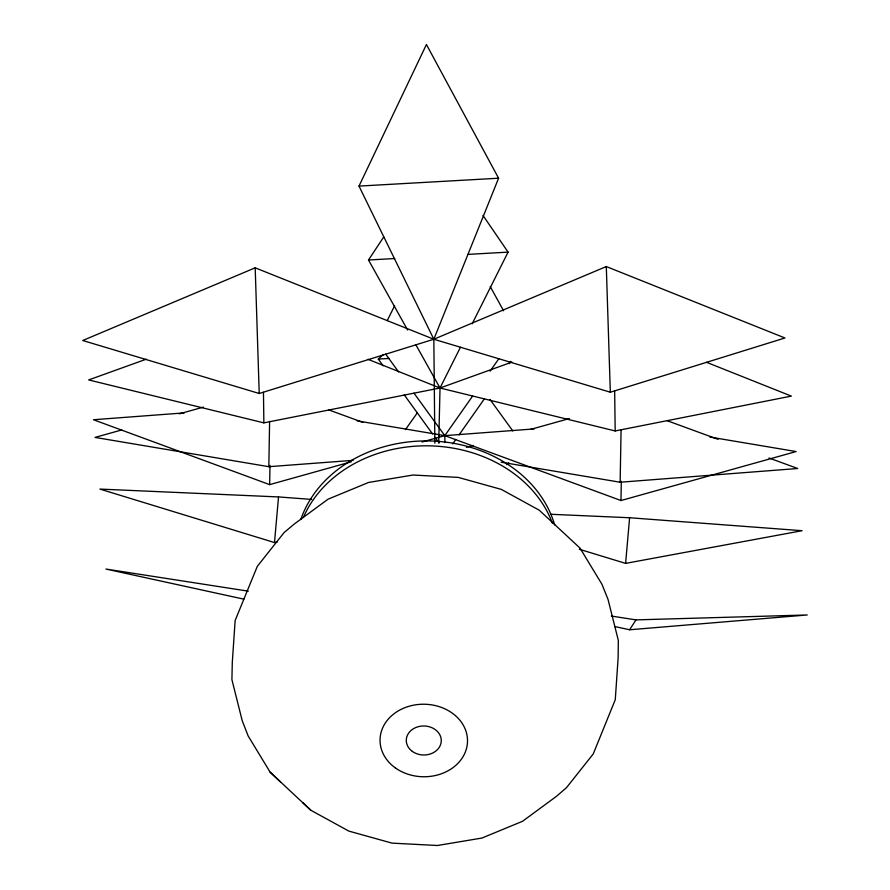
<?xml version="1.0" encoding="UTF-8"?>
<svg xmlns="http://www.w3.org/2000/svg" width="890" height="890" viewBox="0 0 890 890"><rect width="100%" height="100%" fill="white"/><g stroke="black" fill="none" stroke-linecap="round" stroke-linejoin="round"><path stroke-width="1.33" d="M353.208 460.341L268.825 466.694L269.614 421.382M351.205 461.821L269.648 484.627L269.982 465.403M768.982 457.983L797.696 468.507L620.152 482.235L621.064 430.059M709.92 437.034L796.127 451.553L620.975 500.536L621.309 481.312M438.737 442.964L440.016 388.018L460.442 347.245M278.526 496.932L99.88 489.077L274.498 542.555L278.526 496.932L311.634 499.424M625.603 563.381L629.619 517.746L802.09 530.707L625.603 563.381L579.301 549.252M433.83 339.246L606.301 266.555L784.935 337.978L610.329 392.223L433.83 339.246L255.196 267.823L82.737 340.503L259.224 393.491L433.83 339.246L498.589 178.211L426.432 44.5L359.004 186.099L433.83 339.246L434.865 443.209M387.228 320.634L394.637 305.726M472.19 323.771L508.079 252.126L483.014 215.458M629.597 629.764L635.983 619.885L807.263 614.968L629.597 629.764L614.768 626.538M407.631 330.045L368.505 260.002L383.757 236.929M444.911 442.586L444.8 435.644L472.612 396.072M490.09 371.197L498.823 358.759M452.721 443.91L455.891 439.393M459.073 434.865L484.494 398.687M509.125 363.632L510.715 361.373M405.451 429.614L417.466 412.626M383.145 365.779L378.283 359.07L383.445 354.498M506.566 464.602L508.702 462.856M146.183 359.215L88.689 379.93L263.863 422.861L440.016 388.018L511.884 362.119M121.774 429.937L95.03 437.413L268.825 466.694M179.268 413.861L203.332 407.13M422.071 442.007L444.8 435.644L534.256 428.913M466.416 447.347L473.102 445.478M530.596 429.403L569.378 418.556M367.971 359.315L440.016 388.018L615.179 430.949L791.344 396.106L706.438 362.274M274.498 542.555L277.213 542.055M184.308 412.893L93.483 419.735L269.648 484.627M359.004 186.099L498.589 178.211M368.505 260.002L394.76 258.523M468.007 254.384L508.079 252.126M378.283 359.07L389.33 358.447M550.688 514.275L629.619 517.746M611.341 616.047L635.983 619.885M248.332 591.171L105.91 569.044L243.86 599.159M357.224 420.892L444.8 435.644L620.975 500.536M501.103 462.177L620.152 482.235M667.2 420.703L718.097 439.349M328.911 409.945L362.842 422.372M270.137 772.175L310.821 810.245L348.847 831.104L392.034 843.13L437.424 845.5L481.924 838.057L522.508 821.303L556.417 796.372L566.485 787.661L593.252 753.93L615.279 699.662L618.127 657.832L618.339 640.489L608.037 599.415L601.963 584.307L580.002 548.084L539.24 510.204L501.304 489.389L458.239 477.396L412.96 475.026L368.56 482.458L328.065 499.179L294.245 524.043L284.055 532.62L257.332 566.307L235.149 620.475L232.301 662.282L231.912 679.637L242.225 720.722L248.132 735.908L270.137 772.175L280.539 781.965M302.667 802.558L310.821 810.245M385.637 354.053L398.609 371.942M414.006 393.18L444.8 435.644M404.216 394.837L432.584 433.964M435.021 437.313L439.07 442.897M490.056 399.51L512.807 430.949M415.73 344.541L440.016 388.018M490.201 286.48L503.584 310.788M606.301 266.555L610.329 392.223M255.196 267.823L259.224 393.491M614.656 390.666L615.179 430.949M263.462 392.301L263.863 422.861M303.724 516.69A131.231 108.791 1 0 1 430.315 445.868A131.231 108.791 1 0 1 552.401 523.231M300.787 519.571A131.231 108.791 1 0 1 429.559 440.962A131.231 108.791 1 0 1 554.659 524.9M395.227 767.814A43.744 36.268 1 0 0 466.749 747.478A43.744 36.268 1 0 0 409.333 706.182A43.744 36.268 1 0 0 395.227 767.814M412.348 751.416A17.5 14.507 1 0 0 440.962 743.284A17.5 14.507 1 0 0 418 726.763A17.5 14.507 1 0 0 412.348 751.416"/></g></svg>
